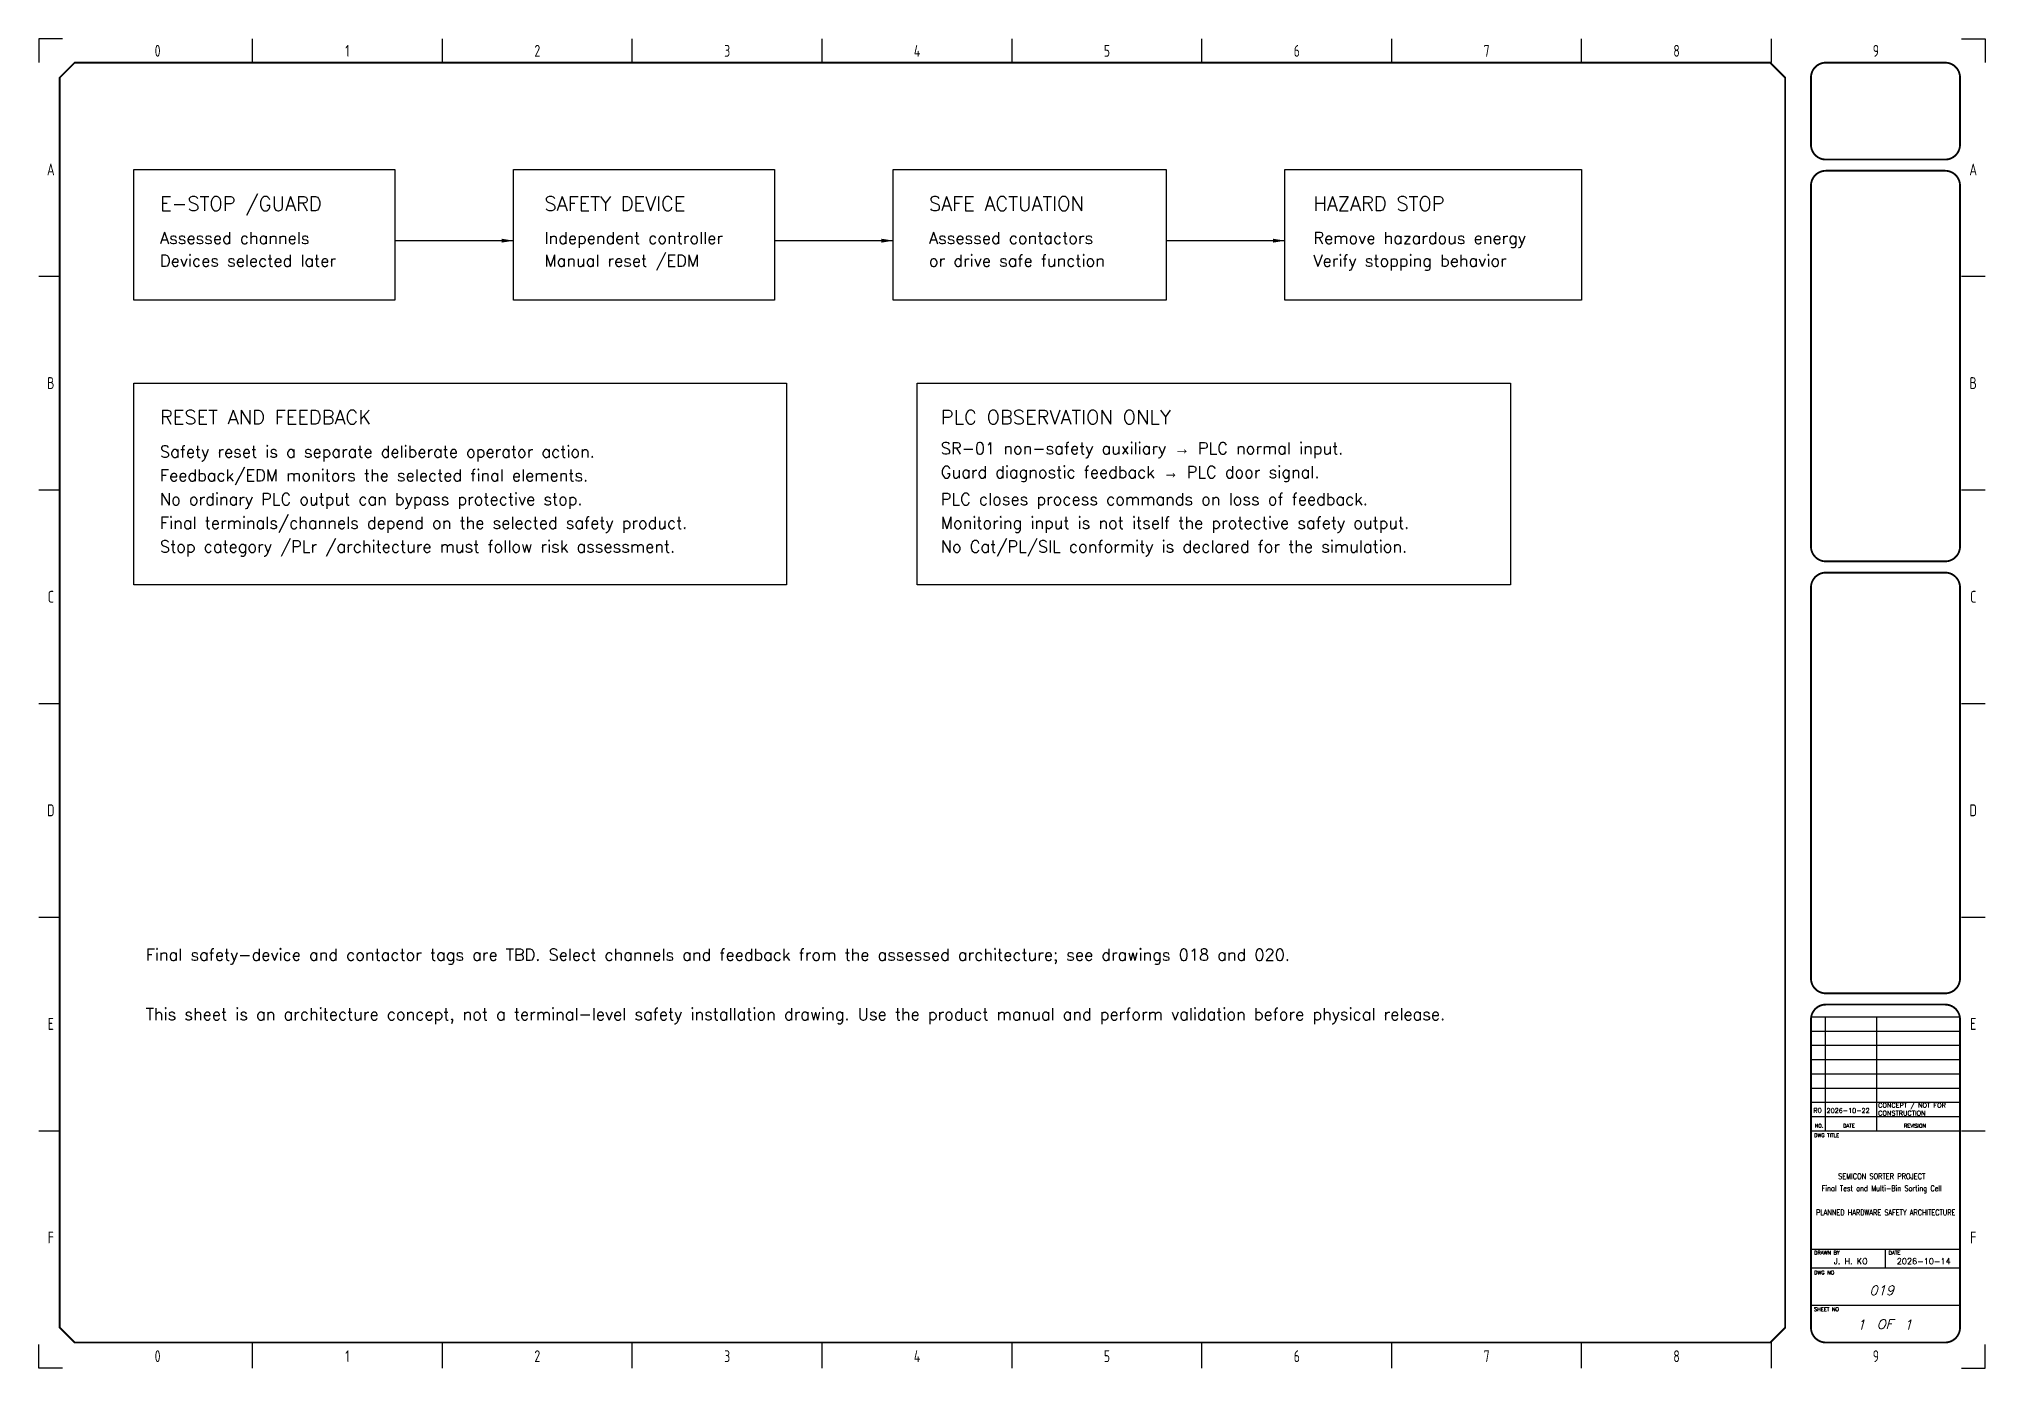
# Model space of a CAD drawing. Extents: x 5 to 415, y 5 to 285.
import ezdxf
from ezdxf.enums import TextEntityAlignment as Align

# ---------------------------------------------------------------- set-up
doc = ezdxf.new("R2010")
doc.units = 0
doc.header["$LTSCALE"] = 10
for name, color, linetype in [('SYMS', 7, 'Continuous'), ('TEXT', 7, 'Continuous'), ('TITLE', 7, 'Continuous'), ('Title blocks', 7, 'Continuous')]:
    doc.layers.add(name, color=color, linetype=linetype)
doc.styles.add('ISO8', font='ISO8.shx', dxfattribs={"width": 0.8})
doc.styles.add('ITALIC', font='ITALIC')
doc.styles.add('ROMANS', font='romans')
doc.dimstyles.get("Standard").update_dxf_attribs({"dimtxt": 0.18, "dimasz": 0.18, "dimexe": 0.18, "dimexo": 0.0625, "dimgap": 0.09, "dimtad": 0, "dimtih": 1, "dimtoh": 1, "dimdec": 4, "dimzin": 0, "dimdsep": 46, "dimtxsty": 'Standard', "dimcen": 0.09, "dimadec": 0, "dimazin": 0, "dimtfac": 1, "dimtdec": 4, "dimtofl": 0, "dimtmove": 0, "dimatfit": 3, "dimfxl": 1, "dimtolj": 1, "dimtzin": 0, "dimarcsym": 0})

# ---------------------------------------------------------------- blocks, each defined once
blk = doc.blocks.new('Title_blocks_A3')
at = {"layer": 'TITLE'}
for p, q in [((372.89, 276.86), (372.89, 259.33)), ((378.33, 79), (409.73, 79)), ((381.28, 79), (381.28, 55)), ((392.12, 79), (392.12, 55)), ((378.33, 76), (409.73, 76)), ((378.32, 73), (409.73, 73)), ((378.32, 70), (409.73, 70)), ((378.32, 67), (409.73, 67)), ((378.32, 64), (409.73, 64)), ((378.32, 61), (409.72, 61)), ((378.32, 58), (409.72, 58)), ((378.32, 55), (409.72, 55)), ((372.89, 13.53), (372.89, 37.81)), ((378.32, 30.02), (409.72, 30.02)), ((394.02, 26.1), (394.02, 30.02)), ((378.32, 26.1), (409.72, 26.1)), ((378.32, 18.24), (409.72, 18.24))]:
    blk.add_line(p, q, dxfattribs=at)
at = {"layer": 'TITLE', "const_width": 0.392}
blk.add_lwpolyline([(372.89, 13.53), (372.89, 276.86), (369.75, 280), (12.53, 280), (9.39, 276.86), (9.39, 13.53), (12.53, 10.39), (369.75, 10.39)], close=True, dxfattribs=at)
for points in [[(381.46, 280, 0.414214), (378.32, 276.86, 0.414214)], [(409.72, 276.86, 0.414214), (406.58, 280, 0.414214)], [(378.32, 262.73, 0.414214), (381.46, 259.59, 0.414214)], [(406.58, 259.59, 0.414214), (409.72, 262.73, 0.414214)], [(381.46, 257.23, 0.414214), (378.32, 254.09, 0.414214)], [(409.72, 254.09, 0.414214), (406.58, 257.23, 0.414214)], [(378.32, 178.08, 0.414214), (381.46, 174.94, 0.414214)], [(406.58, 174.94, 0.414214), (409.72, 178.08, 0.414214)], [(381.46, 172.58, 0.414214), (378.32, 169.44, 0.414214)], [(409.72, 169.44, 0.414214), (406.58, 172.58, 0.414214)], [(378.32, 87.08, 0.414214), (381.46, 83.94, 0.414214)], [(406.58, 83.94, 0.414214), (409.72, 87.08, 0.414214)], [(381.46, 81.58, 0.414214), (378.32, 78.44, 0.414214)], [(409.72, 78.44, 0.414214), (406.58, 81.58, 0.414214)], [(378.32, 13.53, 0.414214), (381.46, 10.39, 0.414214)], [(406.58, 10.39, 0.414214), (409.72, 13.53, 0.414214)]]:
    blk.add_lwpolyline(points, format="xyb", dxfattribs=at)
for points in [[(406.58, 280), (381.46, 280)], [(378.32, 276.86), (378.32, 262.73)], [(409.72, 276.86), (409.72, 262.73)], [(406.58, 259.59), (381.46, 259.59)], [(378.32, 254.09), (378.32, 178.08)], [(406.58, 257.23), (381.46, 257.23)], [(409.72, 254.09), (409.72, 178.08)], [(381.46, 174.94), (406.58, 174.94)], [(381.46, 172.58), (406.58, 172.58)], [(381.46, 83.94), (406.58, 83.94)], [(378.32, 78.44), (378.32, 13.53)], [(381.46, 81.58), (406.58, 81.58)], [(409.72, 78.44), (409.72, 13.53)], [(381.46, 10.39), (406.58, 10.39)]]:
    blk.add_lwpolyline(points, dxfattribs=at)
at = {"layer": 'TITLE', "color": 7, "const_width": 0.392}
for points in [[(378.32, 169.44), (378.32, 87.08)], [(409.72, 169.44), (409.72, 87.08)]]:
    blk.add_lwpolyline(points, dxfattribs=at)
at = {"layer": 'Title blocks', "color": 7}
for p, q in [((50, 280), (50, 285)), ((90, 280), (90, 285)), ((130, 280), (130, 285)), ((170, 280), (170, 285)), ((250, 280), (250, 285)), ((290, 280), (290, 285)), ((330, 280), (330, 285)), ((370, 280), (370, 285)), ((5, 235), (9.39, 235)), ((410, 235), (415, 235)), ((5, 190), (9.39, 190)), ((410, 190), (415, 190)), ((5, 100), (9.39, 100)), ((410, 100), (415, 100)), ((5, 55), (9.39, 55)), ((410, 55), (415, 55)), ((50, 5), (50, 10.39)), ((90, 5), (90, 10.39)), ((130, 5), (130, 10.39)), ((170, 5), (170, 10.39)), ((250, 5), (250, 10.39)), ((290, 5), (290, 10.39)), ((330, 5), (330, 10.39)), ((370, 5), (370, 10.64))]:
    blk.add_line(p, q, dxfattribs=at)
at = {"layer": 'Title blocks', "color": 2}
for p, q in [((210, 280), (210, 285)), ((5, 145), (9.39, 145)), ((410, 145), (415, 145)), ((210, 5), (210, 10.39))]:
    blk.add_line(p, q, dxfattribs=at)
at = {"layer": 'Title blocks'}
for points in [[(10, 285), (5, 285), (5, 280)], [(410, 285), (415, 285), (415, 280)], [(10, 5), (5, 5), (5, 10)], [(410, 5), (415, 5), (415, 10)]]:
    blk.add_lwpolyline(points, dxfattribs=at)
at = {"layer": 'TITLE', "color": 1, "style": 'ROMANS'}
for s, p in [('DWG TITLE', (378.97, 53.64)), ('DRAWN BY', (378.97, 28.91)), ('DATE', (394.67, 28.91)), ('DWG NO', (378.97, 24.72)), ('SHEET NO', (378.97, 17))]:
    blk.add_text(s, height=0.785, dxfattribs=at).set_placement(p)
at = {"layer": 'TITLE', "color": 1}
for s, height, style, p in [('NO.', 0.785, 'ROMANS', (380.02, 56.04)), ('DATE', 0.785, 'ROMANS', (386.32, 56.04)), ('REVISION', 0.785, 'ROMANS', (400.23, 56.04)), ('OF', 2, 'ITALIC', (393.89, 14.25))]:
    blk.add_text(s, height=height, dxfattribs=dict(at, style=style)).set_placement(p, align=Align.MIDDLE)
at = {"layer": 'TITLE', "color": 1, "style": 'ROMANS', "width": 0.8}
for tag, p in [('TITLE#1', (393.23, 44.81)), ('TITLE#2', (393.23, 42.27)), ('TITLE#3', (393.23, 39.73)), ('TITLE#4', (393.23, 37.18))]:
    blk.add_attdef(tag, text='', height=1.2, dxfattribs=at).set_placement(p, align=Align.CENTER)
at = {"layer": 'TITLE', "color": 1}
for tag, p, height, style in [('DRAWNBY', (383.14, 26.88), 1.25, 'ROMANS'), ('DATE', (396.4, 26.88), 1.25, 'ROMANS'), ('SHTS', (397.95, 13.15), 2, 'ITALIC')]:
    blk.add_attdef(tag, p, '', height=height, dxfattribs=dict(at, style=style))
at = {"layer": 'TITLE', "color": 1, "style": 'ITALIC'}
blk.add_attdef('DWG#', text='', height=2, dxfattribs=at).set_placement((393.23, 20.38), align=Align.CENTER)
blk.add_attdef('SH#', text='', height=2, dxfattribs=at).set_placement((389.77, 13.15), align=Align.RIGHT)
at = {"layer": 'TITLE', "color": 7, "flags": 9}
blk.add_attdef('WD_TB', (381.46, 10.39), '', height=1.57, dxfattribs=at)
at = {"layer": 'Title blocks', "style": 'ISO8', "width": 0.8}
for s, p in [('0', (30, 282.5)), ('1', (70, 282.5)), ('2', (110, 282.5)), ('3', (150, 282.5)), ('4', (190, 282.5)), ('5', (230, 282.5)), ('6', (270, 282.5)), ('7', (310, 282.5)), ('8', (350, 282.5)), ('9', (392, 282.5)), ('A', (7.5, 257.5)), ('A', (412.5, 257.5)), ('B', (7.5, 212.5)), ('B', (412.5, 212.5)), ('C', (7.5, 167.5)), ('C', (412.5, 167.5)), ('D', (7.5, 122.5)), ('D', (412.5, 122.5)), ('E', (7.5, 77.5)), ('E', (412.5, 77.5)), ('F', (7.5, 32.5)), ('F', (412.5, 32.5)), ('0', (30, 7.5)), ('1', (70, 7.5)), ('2', (110, 7.5)), ('3', (150, 7.5)), ('4', (190, 7.5)), ('5', (230, 7.5)), ('6', (270, 7.5)), ('7', (310, 7.5)), ('8', (350, 7.5)), ('9', (392, 7.5))]:
    blk.add_text(s, height=2.5, dxfattribs=at).set_placement(p, align=Align.MIDDLE)

msp = doc.modelspace()

# ---------------------------------------------------------------- linework, layer by layer
for points in [[(25, 257.5), (80, 257.5), (80, 230), (25, 230)], [(105, 257.5), (160, 257.5), (160, 230), (105, 230)], [(185, 257.5), (242.5, 257.5), (242.5, 230), (185, 230)], [(267.5, 257.5), (330, 257.5), (330, 230), (267.5, 230)], [(25, 212.5), (162.5, 212.5), (162.5, 170), (25, 170)], [(190, 212.5), (315, 212.5), (315, 170), (190, 170)]]:
    msp.add_lwpolyline(points, close=True)

# ---------------------------------------------------------------- block references
at = {"layer": 'SYMS'}
ref = msp.add_blockref('Title_blocks_A3', (0, 0), dxfattribs=at)
ref.add_attrib('TITLE#1', 'SEMICON SORTER PROJECT', dxfattribs={"layer": 'TITLE', "color": 1, "height": 1.2, "style": 'ROMANS', "width": 0.8}).set_placement((393.23, 44.81), align=Align.CENTER)
ref.add_attrib('DATE', '2026-10-14', (396.4, 26.88), dxfattribs={"layer": 'TITLE', "color": 1, "height": 1.25, "style": 'ROMANS'})
ref.add_attrib('DRAWNBY', 'J. H. KO', (383.14, 26.88), dxfattribs={"layer": 'TITLE', "color": 1, "height": 1.25, "style": 'ROMANS'})
ref.add_attrib('SH#', '1', dxfattribs={"layer": 'TITLE', "color": 1, "height": 2, "style": 'ITALIC'}).set_placement((389.77, 13.15), align=Align.RIGHT)
ref.add_attrib('TITLE#2', 'Final Test and Multi-Bin Sorting Cell', dxfattribs={"layer": 'TITLE', "color": 1, "height": 1.2, "style": 'ROMANS', "width": 0.8}).set_placement((393.23, 42.27), align=Align.CENTER)
ref.add_attrib('TITLE#4', 'PLANNED HARDWARE SAFETY ARCHITECTURE', dxfattribs={"layer": 'TITLE', "color": 1, "height": 1.2, "style": 'ROMANS', "width": 0.75}).set_placement((394.07, 37.18), align=Align.CENTER)
ref.add_attrib('DWG#', '019', dxfattribs={"layer": 'TITLE', "color": 1, "height": 2, "style": 'ITALIC'}).set_placement((393.23, 20.38), align=Align.CENTER)
ref.add_attrib('SHTS', '1', (397.95, 13.15), dxfattribs={"layer": 'TITLE', "color": 1, "height": 2, "style": 'ITALIC'})

# ---------------------------------------------------------------- texts
at = {"char_height": 2.5, "attachment_point": 1, "style": 'ROMANS'}
for s, insert, width in [('SR-01 non-safety auxiliary → PLC normal input.', (195, 200), 108.4586), ('Guard diagnostic feedback → PLC door signal.', (195, 195), 105.8336)]:
    msp.add_mtext(s, dxfattribs=dict(at, insert=insert, width=width))
at = {"attachment_point": 1}
for s, insert, char_height, width in [('{\\Fromans|c0;Final safety-device and contactor tags are TBD. Select channels and feedback from the assessed architecture; see drawings 018 and 020.}', (27.5, 93.33), 2.5, 332.9375), ('{\\Fromans|c129;2026-10-22}', (381.6, 59.74), 1, 22.575), ('{\\Fromans|c0;CONCEPT / NOT FOR CONSTRUCTION}', (392.48, 60.86), 1, 22.575)]:
    msp.add_mtext(s, dxfattribs=dict(at, insert=insert, char_height=char_height, width=width))
at = {"insert": (378.81, 59.77), "char_height": 1, "attachment_point": 1}
msp.add_mtext_dynamic_manual_height_columns('{\\Fromans|c129;R0}', width=2.5, gutter_width=12.5, heights=[0], dxfattribs=at)
at = {"layer": 'TEXT', "style": 'ROMANS'}
for s, height, p in [('E-STOP /GUARD', 3, (30.5, 248.81)), ('SAFETY DEVICE', 3, (111.5, 248.81)), ('SAFE ACTUATION', 3, (192.5, 248.81)), ('HAZARD STOP', 3, (273.5, 248.81)), ('Assessed channels', 2.5, (30.5, 241.81)), ('Independent controller', 2.5, (111.5, 241.81)), ('Assessed contactors', 2.5, (192.5, 241.81)), ('Remove hazardous energy', 2.5, (273.5, 241.81)), ('Devices selected later', 2.5, (30.5, 237.03)), ('Manual reset /EDM', 2.5, (111.5, 237.03)), ('or drive safe function', 2.5, (192.5, 237.03)), ('Verify stopping behavior', 2.5, (273.5, 237.03)), ('RESET AND FEEDBACK', 3, (30.5, 203.81)), ('PLC OBSERVATION ONLY', 3, (195, 203.81)), ('Safety reset is a separate deliberate operator action.', 2.5, (30.5, 196.81)), ('Feedback/EDM monitors the selected final elements.', 2.5, (30.5, 191.81)), ('No ordinary PLC output can bypass protective stop.', 2.5, (30.5, 186.81)), ('PLC closes process commands on loss of feedback.', 2.5, (195, 186.81)), ('Final terminals/channels depend on the selected safety product.', 2.5, (30.5, 181.81)), ('Monitoring input is not itself the protective safety output.', 2.5, (195, 181.81)), ('Stop category /PLr /architecture must follow risk assessment.', 2.5, (30.5, 176.81)), ('No Cat/PL/SIL conformity is declared for the simulation.', 2.5, (195, 176.81)), ('This sheet is an architecture concept, not a terminal-level safety installation drawing. Use the product manual and perform validation before physical release.', 2.5, (27.5, 78.31))]:
    msp.add_text(s, height=height, dxfattribs=at).set_placement(p)

# ---------------------------------------------------------------- leaders
for points in [[(105, 242.5), (80, 242.5)], [(185, 242.5), (160, 242.5)], [(267.5, 242.5), (242.5, 242.5)]]:
    msp.add_leader(points, dimstyle='Standard', override={"dimtxt": 2.5, "dimasz": 2.5, "dimexe": 1.25, "dimexo": 0.625, "dimgap": 0.625, "dimtad": 1, "dimtih": 0, "dimtoh": 0, "dimdec": 2, "dimzin": 8, "dimdsep": 44, "dimcen": 2.5, "dimtdec": 2, "dimtofl": 1, "dimtolj": 0, "dimtzin": 8})

doc.saveas('drawing.dxf')
